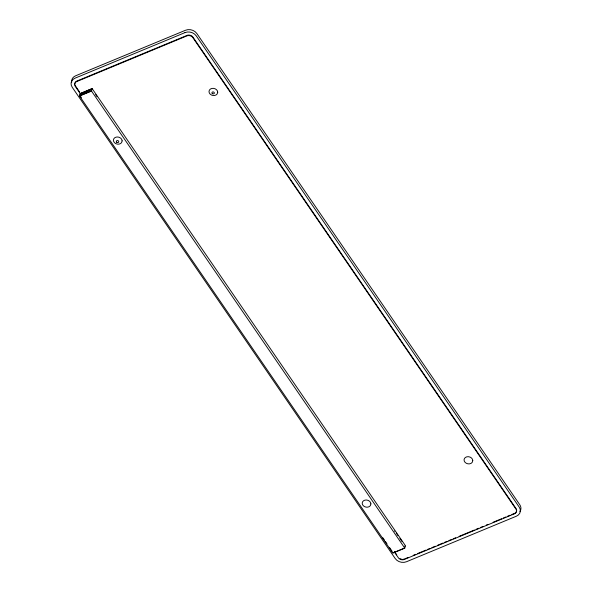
<?xml version="1.0" encoding="UTF-8"?>
<svg xmlns="http://www.w3.org/2000/svg" width="592" height="592" viewBox="0 0 592 592"><rect width="100%" height="100%" fill="white"/><g stroke="black" fill="none" stroke-linecap="round" stroke-linejoin="round"><path stroke-width="0.89" d="M80.149 93.521L92.123 88.556L405.379 545.646L404.773 548.155L392.799 553.113L79.543 96.03L80.149 93.521L75.036 85.981A4.536 3.678 13.5 0 1 76.368 81.711L187.287 35.742A4.536 3.678 13.5 0 1 192.592 37.266L516.157 509.394A4.536 3.678 13.5 0 1 514.818 513.664L403.907 559.632A4.536 3.678 13.5 0 1 398.601 558.108L394.361 552.003M79.935 95.66L80.253 94.328L91.553 89.644L91.235 90.983L79.935 95.66L81.4 97.798M404.773 548.155L91.516 91.064L92.123 88.556M394.635 531.357L394.738 530.935M404.935 546.386L405.032 545.965M79.543 96.03L91.516 91.064M393.147 552.795L404.528 548.081M404.654 558.915L408.058 557.501M413.164 555.385L415.71 554.334M417.412 553.624L425.914 550.101M427.616 549.398L430.169 548.34M431.871 547.637L435.275 546.224M437.821 545.165L442.927 543.056M444.629 542.346L447.175 541.288M448.877 540.585L451.43 539.527M453.132 538.824L455.685 537.765M459.081 536.359L474.392 530.018M476.094 529.307L478.639 528.249M480.341 527.546L482.894 526.488M486.298 525.082L487.993 524.379M493.099 522.262L501.602 518.74M503.304 518.03L505.857 516.971M507.551 516.268L510.104 515.21M511.806 514.507L514.359 513.449M95.638 94.624L97.103 96.762M396.285 533.192L397.824 535.449M399.889 538.454L401.946 541.458M79.661 92.123L75.154 85.477M394.657 551.759L396.751 554.808M80.253 94.328L81.23 95.756M382.846 537.773L384.393 540.022M385.422 541.525L386.968 543.782M389.543 547.533L392.111 551.293M74.836 84.523A4.536 3.678 13.5 0 1 76.486 81.208L187.405 35.239A4.536 3.678 13.5 0 1 192.711 36.763L516.276 508.891A4.536 3.678 13.5 0 1 516.076 512.154M515.758 512.531A4.536 3.678 13.5 0 1 514.944 513.16M404.025 559.129A4.536 3.678 13.5 0 1 402.9 559.307M401.724 559.225A4.536 3.678 13.5 0 1 401.147 559.092M400.584 558.9A4.536 3.678 13.5 0 1 400.051 558.648M71.706 82.31A8.31 6.734 13.5 0 1 75.621 75.798L185.533 30.251A8.31 6.734 13.5 0 1 196.825 33.492L519.783 504.739A8.31 6.734 13.5 0 1 519.909 511.54M122.13 140.874L121.575 142.635A4.403 3.567 13.5 0 1 114.471 142.679A4.403 3.567 13.5 0 1 116.21 137.1A4.403 3.567 13.5 0 1 122.13 140.874M217.723 92.226L217.175 93.987A4.403 3.567 13.5 0 1 210.064 94.032A4.403 3.567 13.5 0 1 211.81 88.452A4.403 3.567 13.5 0 1 217.723 92.226M370.91 503.888L370.363 505.649A4.403 3.567 13.5 0 1 363.259 505.694A4.403 3.567 13.5 0 1 364.998 500.114A4.403 3.567 13.5 0 1 370.91 503.888M472.771 460.583L472.216 462.345A4.403 3.567 13.5 0 1 465.112 462.389A4.403 3.567 13.5 0 1 466.859 456.809A4.403 3.567 13.5 0 1 472.771 460.583M80.431 93.603L80.334 93.995L91.73 88.918L80.431 93.603M184.963 32.619L75.051 78.166A8.31 6.734 13.5 0 0 72.217 87.261L395.175 558.508A8.31 6.734 13.5 0 0 406.467 561.749L516.379 516.202A8.31 6.734 13.5 0 0 519.214 507.107L196.255 35.86A8.31 6.734 13.5 0 0 184.963 32.619M116.691 142.206A1.221 0.992 13.5 0 0 118.711 141.895A1.221 0.992 13.5 0 0 117.201 140.57A1.221 0.992 13.5 0 0 116.691 142.206M212.284 93.558A1.221 0.992 13.5 0 0 214.304 93.24A1.221 0.992 13.5 0 0 212.794 91.923A1.221 0.992 13.5 0 0 212.284 93.558"/></g></svg>
